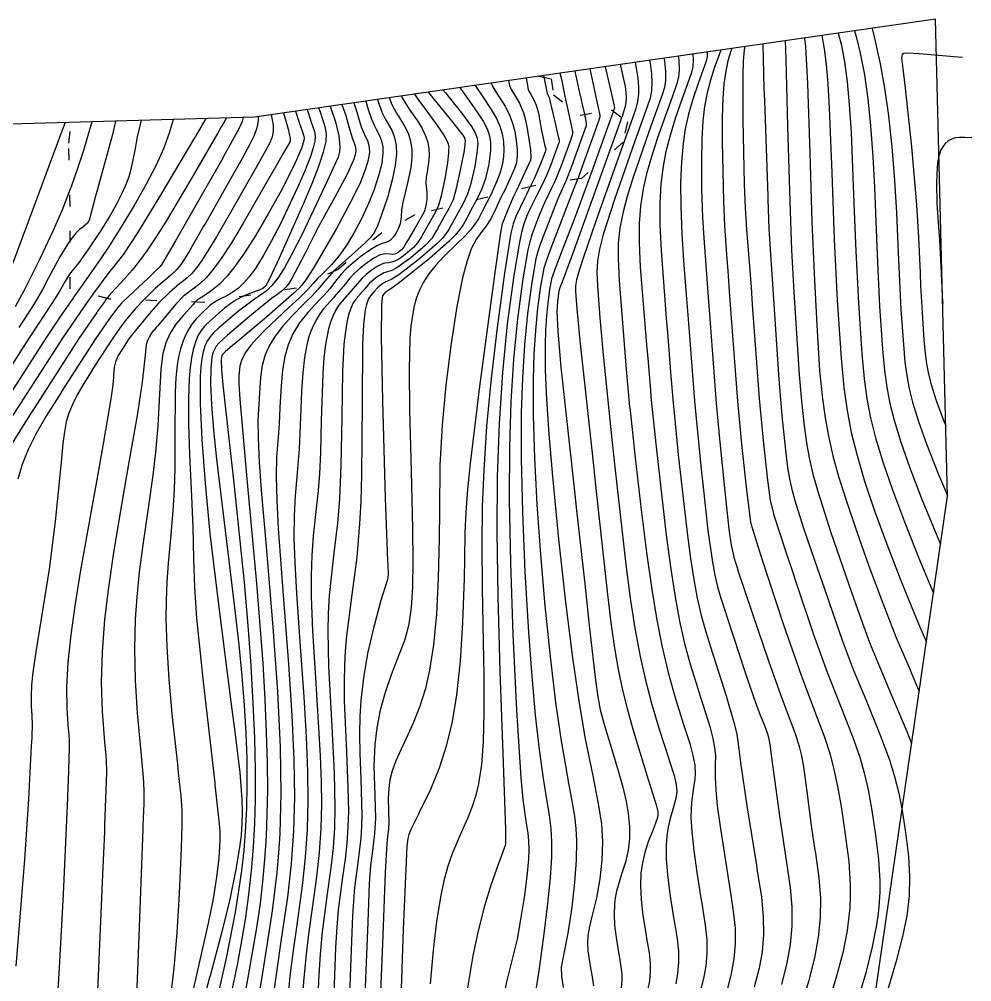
# Model space of a CAD drawing. Header units: metres. Extents: x 1233805 to 1234355, y 654698 to 655114.
# Drawn here: x 1234313.73 to 1234354.9, y 655072.75 to 655114.32 of the extents above; entities that cross this region are included whole.
import ezdxf

# ---------------------------------------------------------------- set-up
doc = ezdxf.new("R2010")
doc.units = ezdxf.units.M
doc.linetypes.add('ИИDash_05_15', pattern=[2, 0.5, -1.5])
for name, color, linetype, lineweight in [('ИИ_ГОРИЗОНТАЛИ_ОСН', 32, 'Continuous', 25), ('ИИ_ГОРИЗОНТАЛИ_УТОЛЩ', 32, 'Continuous', 30), ('ИИ_УГОДЬЯ', 7, 'Continuous', 25)]:
    doc.layers.add(name, color=color, linetype=linetype, lineweight=lineweight)
doc.layers.add('Оформление точек', color=7, linetype='Continuous')

msp = doc.modelspace()

# ---------------------------------------------------------------- linework, layer by layer
at = {"layer": 'ИИ_ГОРИЗОНТАЛИ_ОСН'}
for points, elevation in [([(1234349.126, 655113.715), (1234349.247, 655113.248), (1234349.392, 655112.477), (1234349.51, 655111.612), (1234349.604, 655110.619), (1234349.681, 655109.441), (1234349.807, 655106.366), (1234349.884, 655104.307), (1234350, 655102.054), (1234350.153, 655099.872), (1234350.253, 655098.781), (1234350.367, 655097.926), (1234350.526, 655097.097), (1234350.739, 655096.241), (1234351.053, 655095.198), (1234351.468, 655093.99), (1234351.985, 655092.61), (1234352.607, 655091.048), (1234353.241, 655089.536)], 89.5), ([(1234350.593, 655113.925), (1234350.717, 655113.369), (1234350.94, 655112.395), (1234351.133, 655111.343), (1234351.302, 655110.147), (1234351.445, 655108.814), (1234351.563, 655107.353), (1234351.645, 655105.957), (1234351.717, 655104.243), (1234351.754, 655103.308), (1234351.833, 655101.785), (1234351.94, 655100.268), (1234352.008, 655099.514), (1234352.086, 655098.929), (1234352.193, 655098.361), (1234352.338, 655097.778), (1234352.595, 655096.945), (1234352.958, 655095.943), (1234353.466, 655094.662), (1234353.847, 655093.749)], 90.5), ([(1234347.669, 655113.506), (1234347.71, 655113.138), (1234347.799, 655111.529), (1234347.897, 655108.529), (1234347.991, 655105.558), (1234348.082, 655103.337), (1234348.197, 655101.103), (1234348.317, 655099.151), (1234348.443, 655097.925), (1234348.555, 655097.101), (1234348.701, 655096.312), (1234348.897, 655095.467), (1234349.144, 655094.569), (1234349.478, 655093.502), (1234349.912, 655092.222), (1234350.441, 655090.742), (1234351.052, 655089.103), (1234351.62, 655087.648), (1234352.23, 655086.214), (1234352.233, 655086.208), (1234352.625, 655085.285)], 88.5), ([(1234348.42, 655113.614), (1234348.525, 655113.046), (1234348.612, 655112.363), (1234348.681, 655111.535), (1234348.74, 655110.485), (1234348.845, 655107.684), (1234348.95, 655104.807), (1234349.084, 655102.189), (1234349.259, 655099.674), (1234349.375, 655098.415), (1234349.508, 655097.425), (1234349.692, 655096.464), (1234349.939, 655095.472), (1234350.268, 655094.371), (1234350.698, 655093.09), (1234351.224, 655091.643), (1234351.83, 655090.075), (1234352.594, 655088.206), (1234352.934, 655087.416)], 89), ([(1234343.467, 655112.903), (1234343.466, 655112.716), (1234343.415, 655112.503), (1234343.271, 655112.101), (1234343.072, 655111.547), (1234343.072, 655111.547), (1234342.839, 655110.861), (1234342.659, 655110.222), (1234342.518, 655109.582), (1234342.418, 655108.947), (1234342.346, 655108.16), (1234342.314, 655107.255), (1234342.322, 655106.229), (1234342.369, 655105.046), (1234342.441, 655103.895), (1234342.557, 655102.411), (1234342.625, 655101.558), (1234342.737, 655100.07), (1234342.911, 655097.818), (1234343.218, 655094.729), (1234343.243, 655094.49), (1234343.255, 655094.379), (1234343.496, 655092.231), (1234343.69, 655090.864), (1234343.794, 655090.309), (1234343.913, 655089.803), (1234344.052, 655089.314), (1234344.262, 655088.666), (1234344.279, 655088.614), (1234344.613, 655087.603), (1234345.094, 655086.151), (1234345.482, 655085.006), (1234345.75, 655084.267), (1234345.905, 655083.88), (1234346.037, 655083.546), (1234346.111, 655083.307), (1234346.172, 655082.999), (1234346.247, 655082.428), (1234346.326, 655081.802), (1234346.573, 655080.009), (1234346.849, 655078.171), (1234346.878, 655077.985), (1234347.047, 655076.82), (1234347.122, 655075.962), (1234347.123, 655075.15), (1234347.049, 655074.355), (1234346.902, 655073.556), (1234346.671, 655072.633)], 85.5), ([(1234344.532, 655113.056), (1234344.489, 655112.937), (1234344.489, 655112.937), (1234344.36, 655112.528), (1234344.263, 655112.07), (1234344.189, 655111.528), (1234344.14, 655110.908), (1234344.111, 655110.079), (1234344.106, 655109.042), (1234344.165, 655106.479), (1234344.217, 655105.39), (1234344.303, 655104.156), (1234344.355, 655103.452), (1234344.433, 655102.362), (1234344.776, 655097.824), (1234344.963, 655095.818), (1234345.179, 655093.859), (1234345.339, 655092.611), (1234345.381, 655092.43), (1234345.39, 655092.401), (1234345.393, 655092.389), (1234345.797, 655091.093), (1234346.751, 655088.204), (1234347.522, 655085.99), (1234348.102, 655084.452), (1234348.517, 655083.35), (1234348.771, 655082.565), (1234348.939, 655081.916), (1234349.095, 655081.175), (1234349.247, 655080.319), (1234349.418, 655079.203), (1234349.58, 655077.944), (1234349.643, 655076.93), (1234349.643, 655076.434), (1234349.621, 655075.944), (1234349.576, 655075.455), (1234349.509, 655074.964), (1234349.318, 655073.999), (1234349.028, 655072.882), (1234348.64, 655071.608)], 86.5), ([(1234345.086, 655113.135), (1234345.064, 655112.994), (1234345.024, 655112.501), (1234345.001, 655111.888), (1234345.001, 655109.971), (1234345.064, 655107.196), (1234345.101, 655106.162), (1234345.146, 655105.52), (1234345.154, 655105.424), (1234345.357, 655102.752), (1234345.41, 655101.997), (1234345.715, 655097.932), (1234345.881, 655096.127), (1234346.066, 655094.412), (1234346.186, 655093.54), (1234346.344, 655092.893), (1234346.859, 655091.313), (1234347.157, 655090.424), (1234347.293, 655090.013), (1234348.059, 655087.744), (1234348.649, 655086.112), (1234349.238, 655084.621), (1234349.742, 655083.341), (1234350.054, 655082.448), (1234350.249, 655081.764), (1234350.418, 655081.034), (1234350.567, 655080.232), (1234350.727, 655079.197), (1234350.873, 655078.047), (1234350.926, 655077.105), (1234350.922, 655076.636), (1234350.897, 655076.166), (1234350.851, 655075.693), (1234350.783, 655075.211), (1234350.595, 655074.254), (1234350.315, 655073.137), (1234349.947, 655071.873)], 87), ([(1234345.861, 655113.247), (1234345.918, 655111.348), (1234345.938, 655110.807), (1234346.082, 655106.677), (1234346.087, 655106.534), (1234346.134, 655105.27), (1234346.207, 655103.951), (1234346.557, 655098.757), (1234346.703, 655097.046), (1234346.858, 655095.583), (1234346.939, 655094.96), (1234347.024, 655094.469), (1234347.141, 655093.956), (1234347.298, 655093.384), (1234347.643, 655092.3), (1234348.23, 655090.586), (1234348.517, 655089.754), (1234348.732, 655089.123), (1234349.299, 655087.493), (1234349.776, 655086.234), (1234350.312, 655084.933), (1234350.945, 655083.39), (1234351.337, 655082.33), (1234351.559, 655081.61), (1234351.741, 655080.888), (1234351.889, 655080.138), (1234352.037, 655079.191), (1234352.167, 655078.157), (1234352.213, 655077.308), (1234352.187, 655076.461), (1234352.084, 655075.6), (1234351.905, 655074.693), (1234351.634, 655073.629), (1234351.275, 655072.412)], 87.5), ([(1234340.347, 655112.456), (1234340.4, 655112.208), (1234340.467, 655111.768), (1234340.497, 655111.403), (1234340.492, 655111.081), (1234340.452, 655110.77), (1234340.379, 655110.465), (1234340.254, 655110.091), (1234339.95, 655109.24), (1234339.53, 655108.071), (1234339.53, 655108.07), (1234338.65, 655105.604), (1234338.113, 655104.046), (1234337.928, 655103.465), (1234337.821, 655103.069), (1234337.776, 655102.805), (1234337.775, 655102.562), (1234337.829, 655101.811), (1234337.964, 655100.442), (1234338.548, 655095.038), (1234338.626, 655094.324), (1234338.77, 655093), (1234339.158, 655089.472), (1234339.312, 655088.152), (1234339.452, 655087.156), (1234339.613, 655086.23), (1234339.802, 655085.344), (1234340.001, 655084.549), (1234340.248, 655083.658), (1234340.918, 655081.487), (1234340.976, 655081.308), (1234341.249, 655080.43), (1234341.33, 655080.087), (1234341.334, 655079.969), (1234341.313, 655079.846), (1234341.167, 655079.436), (1234341.121, 655079.325), (1234340.912, 655078.793), (1234340.765, 655078.332), (1234340.66, 655077.881), (1234340.599, 655077.441), (1234340.579, 655076.907), (1234340.608, 655076.296), (1234340.685, 655075.607), (1234340.82, 655074.761), (1234340.845, 655074.619), (1234340.948, 655073.995), (1234340.994, 655073.566), (1234341.002, 655073.172), (1234340.968, 655072.789), (1234340.903, 655072.433)], 83), ([(1234340.975, 655112.546), (1234340.996, 655112.423), (1234341.055, 655111.961), (1234341.074, 655111.568), (1234341.054, 655111.223), (1234340.996, 655110.916), (1234340.887, 655110.574), (1234340.614, 655109.812), (1234340.238, 655108.766), (1234340.238, 655108.766), (1234339.452, 655106.528), (1234338.974, 655105.026), (1234338.809, 655104.385), (1234338.72, 655103.864), (1234338.692, 655103.396), (1234338.715, 655102.801), (1234338.816, 655101.421), (1234338.961, 655099.817), (1234339.344, 655096.173), (1234339.371, 655095.925), (1234339.446, 655095.234), (1234339.755, 655092.421), (1234339.962, 655090.642), (1234340.153, 655089.211), (1234340.355, 655087.927), (1234340.568, 655086.795), (1234340.797, 655085.778), (1234341.072, 655084.727), (1234341.389, 655083.65), (1234341.788, 655082.413), (1234341.818, 655082.323), (1234342.033, 655081.65), (1234342.128, 655081.264), (1234342.154, 655080.959), (1234342.114, 655080.657), (1234341.998, 655080.246), (1234341.867, 655079.795), (1234341.78, 655079.419), (1234341.721, 655079.043), (1234341.69, 655078.666), (1234341.692, 655078.074), (1234341.745, 655077.367), (1234341.848, 655076.543), (1234342.012, 655075.516), (1234342.037, 655075.37), (1234342.162, 655074.594), (1234342.218, 655074.063), (1234342.226, 655073.576), (1234342.184, 655073.103), (1234342.103, 655072.659)], 83.5), ([(1234342.215, 655112.724), (1234342.238, 655112.542), (1234342.257, 655112.128), (1234342.23, 655111.819), (1234342.151, 655111.539), (1234341.943, 655110.956), (1234341.655, 655110.156), (1234341.655, 655110.156), (1234341.318, 655109.194), (1234341.055, 655108.375), (1234340.847, 655107.636), (1234340.696, 655106.987), (1234340.577, 655106.246), (1234340.519, 655105.494), (1234340.518, 655104.675), (1234340.573, 655103.613), (1234340.844, 655100.26), (1234340.895, 655099.665), (1234341.007, 655098.296), (1234341.03, 655097.99), (1234341.253, 655095.851), (1234341.691, 655092.028), (1234341.887, 655090.568), (1234342.072, 655089.373), (1234342.269, 655088.319), (1234342.489, 655087.353), (1234342.733, 655086.457), (1234343.061, 655085.416), (1234343.094, 655085.318), (1234343.572, 655083.775), (1234343.706, 655083.252), (1234343.785, 655082.844), (1234343.815, 655082.511), (1234343.811, 655082.106), (1234343.803, 655081.57), (1234343.83, 655081.035), (1234343.9, 655080.351), (1234344.017, 655079.455), (1234344.396, 655077.026), (1234344.421, 655076.874), (1234344.59, 655075.795), (1234344.666, 655075.058), (1234344.675, 655074.384), (1234344.617, 655073.729), (1234344.503, 655073.108), (1234344.323, 655072.392)], 84.5), ([(1234342.839, 655112.813), (1234342.859, 655112.58), (1234342.847, 655112.27), (1234342.783, 655112.021), (1234342.607, 655111.528), (1234342.364, 655110.852), (1234342.364, 655110.852), (1234342.079, 655110.027), (1234341.857, 655109.299), (1234341.682, 655108.609), (1234341.557, 655107.967), (1234341.462, 655107.203), (1234341.417, 655106.372), (1234341.42, 655105.45), (1234341.471, 655104.329), (1234341.693, 655101.414), (1234341.76, 655100.612), (1234341.879, 655099.082), (1234341.971, 655097.904), (1234342.228, 655095.358), (1234342.248, 655095.17), (1234342.252, 655095.133), (1234342.593, 655092.138), (1234342.741, 655091.025), (1234342.881, 655090.118), (1234343.033, 655089.308), (1234343.205, 655088.565), (1234343.402, 655087.855), (1234343.689, 655086.944), (1234343.731, 655086.815), (1234344.279, 655085.089), (1234344.621, 655083.937), (1234344.739, 655083.44), (1234344.814, 655082.9), (1234344.9, 655082.22), (1234345.179, 655080.341), (1234345.588, 655077.781), (1234345.613, 655077.627), (1234345.805, 655076.396), (1234345.889, 655075.556), (1234345.9, 655074.789), (1234345.833, 655074.042), (1234345.703, 655073.332), (1234345.497, 655072.513)], 85), ([(1234354.498, 655112.663), (1234354.142, 655112.694), (1234352.621, 655112.823), (1234352.088, 655112.851), (1234351.965, 655112.833), (1234351.895, 655112.792), (1234351.871, 655112.739), (1234351.866, 655112.651), (1234351.918, 655112.192), (1234352.024, 655111.34), (1234352.287, 655108.811), (1234352.504, 655106.309), (1234352.597, 655104.894), (1234352.666, 655103.372), (1234352.689, 655102.808), (1234352.749, 655101.651), (1234352.833, 655100.466), (1234352.885, 655099.88), (1234352.945, 655099.43), (1234353.027, 655098.994), (1234353.138, 655098.546), (1234353.355, 655097.854), (1234353.687, 655096.966), (1234353.772, 655096.759)], 91), ([(1234337.748, 655112.083), (1234337.962, 655111.073), (1234337.969, 655111.038), (1234338.058, 655110.639), (1234338.059, 655110.634), (1234338.161, 655110.22), (1234338.233, 655109.837), (1234338.234, 655109.83), (1234338.234, 655109.83), (1234338.23, 655109.712), (1234338.124, 655109.398), (1234337.604, 655107.956), (1234337.35, 655107.323), (1234337.324, 655107.272), (1234337.004, 655106.555), (1234336.28, 655104.681), (1234336.145, 655104.293), (1234336.058, 655103.97), (1234335.877, 655102.946), (1234335.696, 655101.611), (1234335.564, 655100.259), (1234335.474, 655098.827), (1234335.428, 655097.325), (1234335.428, 655095.344), (1234335.481, 655093.028), (1234335.588, 655090.456), (1234335.74, 655087.837), (1234335.878, 655085.951), (1234336.031, 655084.258), (1234336.195, 655082.775), (1234336.37, 655081.528), (1234336.51, 655080.711), (1234336.64, 655079.937), (1234336.708, 655079.36), (1234336.738, 655078.769), (1234336.732, 655078.127), (1234336.676, 655077.236), (1234336.568, 655076.126), (1234336.409, 655074.809), (1234336.201, 655073.313), (1234336.031, 655072.203)], 81), ([(1234338.392, 655112.175), (1234338.61, 655111.163), (1234338.639, 655111.028), (1234338.755, 655110.498), (1234338.756, 655110.493), (1234338.8, 655110.317), (1234338.827, 655110.155), (1234338.828, 655110.146), (1234338.828, 655110.146), (1234338.811, 655110.048), (1234338.679, 655109.667), (1234338.052, 655107.919), (1234337.866, 655107.416), (1234337.864, 655107.412), (1234337.596, 655106.747), (1234336.659, 655104.312), (1234336.499, 655103.87), (1234336.407, 655103.568), (1234336.338, 655103.255), (1234336.262, 655102.792), (1234336.133, 655101.84), (1234336.039, 655100.876), (1234335.975, 655099.856), (1234335.942, 655098.785), (1234335.945, 655097.204), (1234336, 655095.381), (1234336.104, 655093.361), (1234336.256, 655091.202), (1234336.448, 655088.986), (1234336.671, 655086.801), (1234336.909, 655084.812), (1234337.146, 655083.154), (1234337.474, 655081.32), (1234337.631, 655080.48), (1234337.722, 655079.895), (1234337.781, 655079.358), (1234337.81, 655078.837), (1234337.801, 655078.003), (1234337.735, 655077.036), (1234337.612, 655075.952), (1234337.443, 655074.844), (1234337.236, 655073.819), (1234337.153, 655073.37), (1234337.163, 655072.985), (1234337.244, 655072.496)], 81.5), ([(1234339.709, 655112.364), (1234339.721, 655112.311), (1234339.913, 655111.42), (1234339.952, 655111.151), (1234339.964, 655110.929), (1234339.953, 655110.737), (1234339.919, 655110.544), (1234339.768, 655110.078), (1234339.76, 655110.054), (1234339.452, 655109.21), (1234339.223, 655108.574), (1234339.223, 655108.573), (1234338.878, 655107.614), (1234337.636, 655104.171), (1234337.131, 655102.825), (1234337.12, 655102.798), (1234337.062, 655102.637), (1234337.032, 655102.484), (1234336.988, 655102.111), (1234336.97, 655101.705), (1234337.002, 655100.833), (1234337.142, 655099.288), (1234337.725, 655093.942), (1234337.818, 655093.099), (1234338.169, 655089.934), (1234338.383, 655088.005), (1234338.639, 655085.775), (1234338.737, 655085.045), (1234338.844, 655084.494), (1234339.01, 655083.862), (1234339.337, 655082.781), (1234339.34, 655082.771), (1234339.617, 655081.854), (1234339.811, 655081.149), (1234339.956, 655080.532), (1234340.052, 655080.007), (1234340.107, 655079.453), (1234340.105, 655078.931), (1234340.046, 655078.426), (1234339.926, 655077.905), (1234339.765, 655077.39), (1234339.547, 655076.661), (1234339.487, 655076.366), (1234339.45, 655076.084), (1234339.436, 655075.668), (1234339.46, 655075.192), (1234339.522, 655074.656), (1234339.628, 655074.006), (1234339.653, 655073.871), (1234339.734, 655073.396), (1234339.771, 655073.069), (1234339.777, 655072.769), (1234339.752, 655072.476)], 82.5), ([(1234334.879, 655111.671), (1234334.92, 655111.45), (1234334.986, 655111.291), (1234335.087, 655111.129), (1234335.344, 655110.692), (1234335.52, 655110.27), (1234335.608, 655109.965), (1234335.688, 655109.598), (1234335.824, 655108.681), (1234335.846, 655108.332), (1234335.822, 655108.231), (1234335.757, 655108.078), (1234335.318, 655107.137), (1234335.216, 655106.927), (1234335.065, 655106.6), (1234334.896, 655106.189), (1234334.753, 655105.839), (1234334.641, 655105.584), (1234334.595, 655105.479), (1234334.527, 655105.112), (1234334.282, 655103.374), (1234333.617, 655098.455), (1234333.215, 655095.126), (1234333.106, 655094.004), (1234333.034, 655093.028), (1234332.994, 655092.13), (1234332.97, 655090.982), (1234332.956, 655090.184), (1234332.893, 655088.266), (1234332.784, 655086.593), (1234332.628, 655085.141), (1234332.533, 655084.5), (1234332.426, 655083.917), (1234332.187, 655082.926), (1234331.877, 655081.966), (1234331.501, 655081.045), (1234331.018, 655080.062), (1234330.979, 655079.986), (1234330.641, 655079.297), (1234330.571, 655079.11), (1234330.528, 655078.929), (1234330.487, 655078.597), (1234330.446, 655077.937), (1234330.328, 655075.006), (1234330.224, 655072.021)], 79), ([(1234335.634, 655111.779), (1234335.683, 655111.53), (1234335.731, 655111.29), (1234335.771, 655111.187), (1234335.829, 655111.094), (1234335.976, 655110.844), (1234336.078, 655110.603), (1234336.168, 655110.268), (1234336.262, 655109.759), (1234336.292, 655109.582), (1234336.434, 655108.905), (1234336.483, 655108.701), (1234336.484, 655108.701), (1234336.458, 655108.59), (1234336.27, 655108.098), (1234335.964, 655107.396), (1234335.824, 655107.114), (1234335.821, 655107.11), (1234335.786, 655107.037), (1234335.784, 655107.032), (1234335.654, 655106.745), (1234335.578, 655106.598), (1234335.186, 655105.793), (1234335.077, 655105.486), (1234334.983, 655105.083), (1234334.705, 655103.357), (1234334.379, 655101.001), (1234334.121, 655098.802), (1234333.928, 655096.743), (1234333.803, 655094.842), (1234333.744, 655093.278), (1234333.721, 655091.586), (1234333.731, 655089.757), (1234333.776, 655087.417), (1234333.806, 655085.98), (1234333.816, 655084.37), (1234333.785, 655083.122), (1234333.709, 655082.123), (1234333.583, 655081.298), (1234333.464, 655080.803), (1234333.311, 655080.318), (1234333.122, 655079.831), (1234332.849, 655079.221), (1234332.712, 655078.922), (1234332.456, 655078.313), (1234332.256, 655077.732), (1234332.084, 655077.103), (1234331.934, 655076.394), (1234331.765, 655075.347), (1234331.619, 655074.109), (1234331.49, 655072.65)], 79.5), ([(1234337.101, 655111.99), (1234337.176, 655111.667), (1234337.3, 655111.048), (1234337.3, 655111.048), (1234337.337, 655110.864), (1234337.339, 655110.856), (1234337.413, 655110.531), (1234337.558, 655109.88), (1234337.645, 655109.47), (1234337.646, 655109.466), (1234337.646, 655109.466), (1234337.648, 655109.367), (1234337.569, 655109.128), (1234337.156, 655107.993), (1234336.986, 655107.562), (1234336.833, 655107.23), (1234336.743, 655107.052), (1234336.413, 655106.364), (1234336.155, 655105.737), (1234335.9, 655105.05), (1234335.791, 655104.71), (1234335.705, 655104.354), (1234335.492, 655103.1), (1234335.259, 655101.381), (1234335.089, 655099.641), (1234334.974, 655097.799), (1234334.915, 655095.865), (1234334.91, 655093.568), (1234334.961, 655090.85), (1234335.069, 655087.75), (1234335.225, 655084.472), (1234335.411, 655081.554), (1234335.499, 655080.617), (1234335.593, 655079.902), (1234335.646, 655079.591), (1234335.714, 655079.167), (1234335.746, 655078.832), (1234335.753, 655078.464), (1234335.735, 655078.037), (1234335.665, 655077.29), (1234335.549, 655076.38), (1234335.401, 655075.431), (1234335.245, 655074.592), (1234334.968, 655073.436), (1234334.796, 655072.747), (1234334.676, 655072.162)], 80.5), ([(1234332.044, 655111.264), (1234332.151, 655111.137), (1234332.846, 655110.283), (1234333.277, 655109.692), (1234333.435, 655109.418), (1234333.52, 655109.186), (1234333.548, 655108.953), (1234333.528, 655108.652), (1234333.414, 655107.954), (1234333.248, 655107.224), (1234333.098, 655106.757), (1234332.9, 655106.338), (1234332.7, 655105.975), (1234332.45, 655105.519), (1234332.418, 655105.458), (1234332.294, 655105.231), (1234332.169, 655105.047), (1234332.003, 655104.85), (1234331.789, 655104.634), (1234331.031, 655103.975), (1234330.14, 655103.285), (1234329.837, 655103.086), (1234329.639, 655102.999), (1234329.578, 655102.978), (1234329.4, 655102.872), (1234329.211, 655102.716), (1234329.085, 655102.57), (1234328.95, 655102.41), (1234328.942, 655102.402), (1234328.858, 655102.299), (1234328.793, 655102.169), (1234328.737, 655101.993), (1234328.688, 655101.766), (1234328.612, 655101.139), (1234328.567, 655100.287), (1234328.546, 655097.739), (1234328.524, 655094.639), (1234328.491, 655093.496), (1234328.442, 655092.518), (1234328.315, 655091.08), (1234328.09, 655089.35), (1234327.876, 655087.69), (1234327.818, 655087.038), (1234327.783, 655086.418), (1234327.768, 655085.695), (1234327.776, 655084.873), (1234327.867, 655082.659), (1234327.937, 655081.127), (1234327.955, 655080.107), (1234327.937, 655079.417), (1234327.891, 655078.736), (1234327.816, 655078.047), (1234327.692, 655077.161), (1234327.519, 655075.855), (1234327.452, 655075.103), (1234327.397, 655074.209), (1234327.295, 655071.443)], 77), ([(1234332.778, 655111.37), (1234332.831, 655111.285), (1234333.186, 655110.783), (1234333.55, 655110.268), (1234333.775, 655109.918), (1234333.947, 655109.587), (1234334.054, 655109.285), (1234334.103, 655108.992), (1234334.102, 655108.659), (1234334.025, 655108.062), (1234333.875, 655107.438), (1234333.717, 655106.989), (1234333.505, 655106.538), (1234333.326, 655106.206), (1234333.098, 655105.778), (1234333.073, 655105.728), (1234332.934, 655105.468), (1234332.779, 655105.243), (1234332.57, 655104.996), (1234332.301, 655104.724), (1234331.446, 655103.973), (1234330.226, 655102.994), (1234329.836, 655102.699), (1234329.676, 655102.599), (1234329.669, 655102.596), (1234329.548, 655102.511), (1234329.505, 655102.462), (1234329.459, 655102.41), (1234329.459, 655102.41), (1234329.431, 655102.366), (1234329.41, 655102.284), (1234329.381, 655101.964), (1234329.368, 655100.617), (1234329.425, 655097.836), (1234329.552, 655093.643), (1234329.652, 655090.926), (1234329.66, 655090.74), (1234329.671, 655090.363), (1234329.66, 655090.196), (1234329.627, 655090.082), (1234329.364, 655089.216), (1234329.037, 655088.022), (1234328.788, 655086.921), (1234328.607, 655085.873), (1234328.495, 655084.888), (1234328.456, 655084.196), (1234328.443, 655083.436), (1234328.455, 655082.598), (1234328.495, 655081.489), (1234328.538, 655079.954), (1234328.525, 655079.445), (1234328.491, 655078.942), (1234328.345, 655077.78), (1234328.216, 655076.812), (1234328.128, 655075.604), (1234328.043, 655073.364), (1234327.972, 655071.339)], 77.5), ([(1234334.13, 655111.564), (1234334.201, 655111.394), (1234334.407, 655111.074), (1234334.73, 655110.567), (1234334.938, 655110.153), (1234335.055, 655109.83), (1234335.147, 655109.47), (1234335.213, 655109.078), (1234335.25, 655108.674), (1234335.255, 655108.434), (1234335.239, 655108.245), (1234335.201, 655108.071), (1234335.13, 655107.865), (1234334.714, 655106.937), (1234334.58, 655106.674), (1234334.394, 655106.296), (1234334.352, 655106.204), (1234334.106, 655105.703), (1234333.861, 655105.33), (1234333.766, 655105.212), (1234333.488, 655104.834), (1234333.269, 655104.407), (1234333.068, 655103.848), (1234332.882, 655103.15), (1234332.639, 655101.913), (1234332.395, 655100.319), (1234332.173, 655098.515), (1234332.009, 655096.79), (1234331.912, 655095.059), (1234331.888, 655093.068), (1234331.883, 655091.91), (1234331.843, 655090.159), (1234331.76, 655088.623), (1234331.634, 655087.304), (1234331.465, 655086.206), (1234331.282, 655085.409), (1234331.046, 655084.645), (1234330.758, 655083.91), (1234330.367, 655083.071), (1234330.233, 655082.793), (1234330.008, 655082.287), (1234329.852, 655081.859), (1234329.752, 655081.471), (1234329.697, 655081.086), (1234329.68, 655080.668), (1234329.694, 655080.1), (1234329.705, 655079.649), (1234329.691, 655079.354), (1234329.649, 655079.016), (1234329.611, 655078.724), (1234329.552, 655077.46), (1234329.431, 655074.383), (1234328.835, 655060.255)], 78.5), ([(1234329.207, 655110.857), (1234329.237, 655110.765), (1234329.396, 655110.312), (1234329.556, 655109.991), (1234329.63, 655109.869), (1234329.829, 655109.521), (1234329.95, 655109.207), (1234330.019, 655108.868), (1234330.033, 655108.5), (1234329.981, 655108), (1234329.855, 655107.386), (1234329.656, 655106.665), (1234329.394, 655105.869), (1234329.223, 655105.418), (1234329.078, 655105.124), (1234328.912, 655104.888), (1234328.673, 655104.64), (1234328.089, 655104.126), (1234327.332, 655103.449), (1234326.927, 655102.986), (1234326.652, 655102.654), (1234326.371, 655102.353), (1234326.064, 655102.049), (1234325.508, 655101.493), (1234325.107, 655101.048), (1234324.787, 655100.632), (1234324.549, 655100.243), (1234324.365, 655099.824), (1234324.235, 655099.36), (1234324.156, 655098.852), (1234324.112, 655098.196), (1234324.097, 655097.921), (1234324.08, 655097.688), (1234324.045, 655097.022), (1234324.052, 655096.242), (1234324.105, 655095.178), (1234324.205, 655093.807), (1234324.385, 655091.712), (1234324.694, 655088.065), (1234324.889, 655085.286), (1234325.004, 655082.885), (1234325.037, 655080.872), (1234324.992, 655079.148), (1234324.94, 655078.306), (1234324.868, 655077.469), (1234324.667, 655075.809), (1234324.34, 655073.768), (1234324.04, 655071.879)], 74.5), ([(1234329.725, 655110.932), (1234329.833, 655110.63), (1234330.03, 655110.268), (1234330.123, 655110.13), (1234330.372, 655109.735), (1234330.536, 655109.394), (1234330.645, 655109.047), (1234330.696, 655108.692), (1234330.694, 655108.338), (1234330.648, 655107.922), (1234330.56, 655107.445), (1234330.413, 655106.818), (1234330.315, 655106.408), (1234330.257, 655106.082), (1234330.23, 655105.775), (1234330.191, 655105.483), (1234330.121, 655105.296), (1234330.015, 655105.09), (1234329.894, 655104.904), (1234329.78, 655104.775), (1234329.688, 655104.712), (1234329.56, 655104.672), (1234329.373, 655104.616), (1234329.185, 655104.53), (1234328.876, 655104.344), (1234328.51, 655104.085), (1234328.156, 655103.803), (1234327.862, 655103.535), (1234327.648, 655103.304), (1234327.405, 655103), (1234327.15, 655102.678), (1234326.91, 655102.408), (1234326.7, 655102.191), (1234326.203, 655101.659), (1234325.845, 655101.201), (1234325.561, 655100.732), (1234325.352, 655100.252), (1234325.213, 655099.755), (1234325.111, 655099.168), (1234325.045, 655098.485), (1234324.999, 655097.553), (1234324.966, 655096.841), (1234324.92, 655096.27), (1234324.856, 655095.404), (1234324.836, 655094.562), (1234324.857, 655093.545), (1234324.92, 655092.329), (1234325.139, 655089.441), (1234325.37, 655086.457), (1234325.513, 655084.242), (1234325.597, 655082.331), (1234325.621, 655080.719), (1234325.584, 655079.266), (1234325.484, 655077.84), (1234325.323, 655076.406), (1234325.055, 655074.584), (1234324.857, 655073.258), (1234324.726, 655072.256)], 75), ([(1234330.247, 655111.006), (1234330.277, 655110.925), (1234330.505, 655110.546), (1234330.645, 655110.349), (1234330.939, 655109.929), (1234331.142, 655109.594), (1234331.294, 655109.285), (1234331.391, 655109.001), (1234331.439, 655108.731), (1234331.45, 655108.439), (1234331.424, 655108.125), (1234331.357, 655107.73), (1234331.315, 655107.493), (1234331.297, 655107.233), (1234331.327, 655106.979), (1234331.351, 655106.807), (1234331.342, 655106.537), (1234331.285, 655106.189), (1234331.23, 655106.004), (1234331.087, 655105.739), (1234330.795, 655105.239), (1234330.506, 655104.743), (1234330.457, 655104.658), (1234330.34, 655104.462), (1234330.255, 655104.365), (1234330.057, 655104.217), (1234329.966, 655104.176), (1234329.883, 655104.159), (1234329.757, 655104.172), (1234329.535, 655104.186), (1234329.306, 655104.123), (1234329.06, 655103.996), (1234328.766, 655103.802), (1234328.462, 655103.567), (1234328.199, 655103.33), (1234328.024, 655103.142), (1234327.825, 655102.893), (1234327.42, 655102.409), (1234327.309, 655102.293), (1234326.883, 655101.817), (1234326.719, 655101.591), (1234326.574, 655101.357), (1234326.444, 655101.105), (1234326.331, 655100.839), (1234326.235, 655100.558), (1234326.156, 655100.261), (1234326.056, 655099.715), (1234325.982, 655099.049), (1234325.931, 655098.255), (1234325.891, 655097.133), (1234325.835, 655095.76), (1234325.744, 655094.721), (1234325.654, 655093.73), (1234325.611, 655092.868), (1234325.605, 655091.916), (1234325.636, 655090.851), (1234325.711, 655089.513), (1234325.859, 655087.427), (1234326.027, 655085.052), (1234326.128, 655083.322), (1234326.188, 655081.831), (1234326.204, 655080.566), (1234326.174, 655079.333), (1234326.091, 655078.118), (1234325.958, 655076.889), (1234325.736, 655075.307), (1234325.549, 655073.995), (1234325.426, 655072.986), (1234325.299, 655071.552)], 75.5), ([(1234331.403, 655111.172), (1234332.283, 655110.094), (1234332.359, 655110.003), (1234332.909, 655109.313), (1234332.974, 655109.191), (1234332.999, 655109.073), (1234332.993, 655108.911), (1234332.955, 655108.645), (1234332.793, 655107.794), (1234332.621, 655107.011), (1234332.479, 655106.525), (1234332.296, 655106.138), (1234332.073, 655105.743), (1234331.802, 655105.261), (1234331.763, 655105.188), (1234331.559, 655104.852), (1234331.278, 655104.544), (1234330.659, 655104.014), (1234330.054, 655103.577), (1234329.837, 655103.461), (1234329.643, 655103.404), (1234329.487, 655103.36), (1234329.189, 655103.182), (1234328.874, 655102.921), (1234328.665, 655102.678), (1234328.44, 655102.41), (1234328.416, 655102.384), (1234328.277, 655102.226), (1234328.169, 655102.063), (1234328.074, 655101.867), (1234327.99, 655101.635), (1234327.917, 655101.358), (1234327.854, 655101.041), (1234327.763, 655100.278), (1234327.704, 655099.09), (1234327.67, 655097.134), (1234327.635, 655095.03), (1234327.573, 655093.599), (1234327.485, 655092.555), (1234327.332, 655091.26), (1234327.208, 655090.224), (1234327.132, 655089.433), (1234327.086, 655088.664), (1234327.067, 655087.895), (1234327.098, 655086.358), (1234327.219, 655084.048), (1234327.339, 655081.774), (1234327.371, 655080.26), (1234327.349, 655079.389), (1234327.291, 655078.53), (1234327.197, 655077.661), (1234327.04, 655076.543), (1234326.821, 655074.899), (1234326.735, 655073.933), (1234326.666, 655072.797), (1234326.549, 655069.519)], 76.5), ([(1234326.169, 655110.422), (1234326.228, 655110.242), (1234326.352, 655109.879), (1234326.485, 655109.472), (1234326.519, 655109.275), (1234326.504, 655109.055), (1234326.437, 655108.762), (1234326.314, 655108.385), (1234326.086, 655107.805), (1234325.771, 655107.074), (1234325.008, 655105.457), (1234324.625, 655104.714), (1234324.277, 655104.093), (1234323.959, 655103.586), (1234323.668, 655103.186), (1234323.44, 655102.927), (1234323.206, 655102.707), (1234322.964, 655102.526), (1234322.699, 655102.371), (1234322.427, 655102.24), (1234322.209, 655102.131), (1234321.973, 655101.956), (1234321.601, 655101.607), (1234321.38, 655101.377), (1234321.204, 655101.16), (1234321.049, 655100.925), (1234320.914, 655100.669), (1234320.795, 655100.385), (1234320.696, 655100.077), (1234320.616, 655099.743), (1234320.554, 655099.383), (1234320.498, 655098.852), (1234320.464, 655098.203), (1234320.451, 655096.297), (1234320.45, 655094.949), (1234320.427, 655093.991), (1234320.371, 655093.088), (1234320.263, 655091.897), (1234320.164, 655090.824), (1234320.106, 655090), (1234320.074, 655089.209), (1234320.069, 655088.433), (1234320.107, 655087.221), (1234320.2, 655085.795), (1234320.346, 655084.171), (1234320.565, 655082.139), (1234320.606, 655081.768), (1234320.709, 655080.771), (1234320.752, 655080.123), (1234320.758, 655079.493), (1234320.728, 655078.512), (1234320.643, 655076.563), (1234320.537, 655074.86), (1234320.406, 655073.327), (1234320.251, 655071.98)], 71.5), ([(1234327.172, 655110.565), (1234327.395, 655109.887), (1234327.537, 655109.283), (1234327.591, 655108.807), (1234327.575, 655108.594), (1234327.507, 655108.359), (1234327.06, 655107.348), (1234325.956, 655105.029), (1234325.532, 655104.198), (1234325.189, 655103.578), (1234324.909, 655103.137), (1234324.653, 655102.812), (1234324.406, 655102.577), (1234324.077, 655102.348), (1234323.904, 655102.235), (1234323.206, 655101.71), (1234322.353, 655100.987), (1234322.129, 655100.777), (1234321.976, 655100.603), (1234321.854, 655100.417), (1234321.758, 655100.209), (1234321.678, 655099.957), (1234321.618, 655099.661), (1234321.575, 655099.312), (1234321.548, 655098.902), (1234321.543, 655097.72), (1234321.615, 655096.165), (1234321.76, 655094.276), (1234321.974, 655092.111), (1234322.335, 655089.036), (1234322.881, 655084.838), (1234323.053, 655083.535), (1234323.268, 655081.778), (1234323.356, 655080.617), (1234323.366, 655080.093), (1234323.352, 655079.586), (1234323.315, 655079.074), (1234323.252, 655078.538), (1234323.082, 655077.522), (1234322.825, 655076.311), (1234322.48, 655074.9), (1234321.977, 655072.997), (1234321.958, 655072.927), (1234321.267, 655070.29)], 72.5), ([(1234327.679, 655110.638), (1234327.84, 655110.166), (1234327.992, 655109.633), (1234328.132, 655109.157), (1234328.201, 655108.978), (1234328.268, 655108.791), (1234328.282, 655108.636), (1234328.254, 655108.456), (1234328.182, 655108.233), (1234327.886, 655107.597), (1234327.363, 655106.64), (1234326.634, 655105.307), (1234326.068, 655104.193), (1234325.513, 655103.124), (1234325.375, 655102.904), (1234325.247, 655102.744), (1234325.101, 655102.607), (1234324.858, 655102.419), (1234324.637, 655102.251), (1234323.773, 655101.556), (1234322.729, 655100.677), (1234322.356, 655100.331), (1234322.246, 655100.196), (1234322.163, 655100.061), (1234322.099, 655099.907), (1234322.053, 655099.729), (1234322.004, 655099.254), (1234322.001, 655098.571), (1234322.043, 655097.672), (1234322.128, 655096.577), (1234322.253, 655095.319), (1234322.624, 655092.236), (1234323.032, 655088.908), (1234323.214, 655087.298), (1234323.349, 655085.945), (1234323.451, 655084.685), (1234323.522, 655083.502), (1234323.563, 655082.359), (1234323.573, 655081.27), (1234323.552, 655080.23), (1234323.5, 655079.238), (1234323.431, 655078.411), (1234323.335, 655077.556), (1234323.213, 655076.672), (1234323.065, 655075.755), (1234322.693, 655073.842), (1234322.163, 655071.521)], 73), ([(1234328.188, 655110.711), (1234328.279, 655110.449), (1234328.397, 655110.059), (1234328.513, 655109.678), (1234328.607, 655109.435), (1234328.686, 655109.271), (1234328.778, 655109.077), (1234328.831, 655108.922), (1234328.86, 655108.761), (1234328.866, 655108.591), (1234328.816, 655108.239), (1234328.688, 655107.809), (1234328.478, 655107.286), (1234328.182, 655106.661), (1234327.426, 655105.251), (1234326.479, 655103.623), (1234326.129, 655103.071), (1234325.931, 655102.812), (1234325.922, 655102.803), (1234325.895, 655102.772), (1234325.614, 655102.495), (1234324.31, 655101.37), (1234323.258, 655100.491), (1234322.84, 655100.144), (1234322.628, 655099.96), (1234322.528, 655099.85), (1234322.478, 655099.747), (1234322.459, 655099.606), (1234322.471, 655099.178), (1234322.532, 655098.527), (1234322.577, 655098.138), (1234323.011, 655094.281), (1234323.448, 655089.99), (1234323.609, 655088.131), (1234323.736, 655086.4), (1234323.833, 655084.771), (1234323.896, 655083.264), (1234323.926, 655081.881), (1234323.923, 655080.621), (1234323.893, 655079.581), (1234323.835, 655078.552), (1234323.751, 655077.534), (1234323.64, 655076.519), (1234323.505, 655075.528), (1234323.34, 655074.515), (1234323.147, 655073.472), (1234322.882, 655072.177)], 73.5), ([(1234319.004, 655109.955), (1234318.834, 655109.238), (1234318.723, 655108.661), (1234318.552, 655107.832), (1234318.462, 655107.513), (1234318.356, 655107.213), (1234318.17, 655106.788), (1234317.924, 655106.31), (1234317.615, 655105.777), (1234317.224, 655105.15), (1234316.697, 655104.354), (1234316.289, 655103.784), (1234316.069, 655103.52), (1234315.899, 655103.304), (1234315.706, 655102.976), (1234315.438, 655102.517), (1234315.018, 655101.87), (1234314.13, 655100.513), (1234310.58, 655094.987)], 67), ([(1234320.384, 655109.995), (1234320.217, 655109.405), (1234319.965, 655108.723), (1234319.642, 655108.011), (1234319.218, 655107.193), (1234318.699, 655106.279), (1234318.049, 655105.203), (1234317.565, 655104.427), (1234317.261, 655103.979), (1234316.822, 655103.359), (1234316.451, 655102.835), (1234316.266, 655102.572), (1234316.068, 655102.292), (1234316.045, 655102.259), (1234315.546, 655101.544), (1234314.883, 655100.548), (1234311.754, 655095.688)], 67.5), ([(1234322.681, 655110.061), (1234322.499, 655109.733), (1234322.463, 655109.67), (1234322.302, 655109.389), (1234321.151, 655107.391), (1234320.058, 655105.561), (1234319.621, 655104.875), (1234319.239, 655104.312), (1234318.926, 655103.885), (1234318.605, 655103.483), (1234318.28, 655103.107), (1234317.913, 655102.714), (1234317.868, 655102.667), (1234317.615, 655102.393), (1234317.473, 655102.208), (1234317.409, 655102.118), (1234317.117, 655101.704), (1234317.081, 655101.655), (1234316.312, 655100.527), (1234314.383, 655097.531), (1234314.22, 655097.276), (1234314.215, 655097.269), (1234313.323, 655095.848)], 68.5), ([(1234324.052, 655110.118), (1234324.051, 655109.92), (1234324.001, 655109.623), (1234323.888, 655109.303), (1234323.703, 655108.922), (1234323.363, 655108.31), (1234322.701, 655107.142), (1234321.802, 655105.558), (1234321.7, 655105.376), (1234321.091, 655104.312), (1234320.764, 655103.783), (1234320.545, 655103.503), (1234320.275, 655103.264), (1234320.161, 655103.17), (1234319.624, 655102.7), (1234319.123, 655102.219), (1234318.75, 655101.818), (1234318.373, 655101.367), (1234318.086, 655101.001), (1234317.741, 655100.506), (1234316.986, 655099.332), (1234316.866, 655099.146), (1234316.862, 655099.138), (1234316.49, 655098.546), (1234316.232, 655098.096), (1234316.028, 655097.684), (1234315.876, 655097.304), (1234315.764, 655096.924), (1234315.68, 655096.497), (1234315.615, 655095.991), (1234315.542, 655095.195), (1234315.516, 655094.902), (1234315.287, 655092.627), (1234315.02, 655090.568), (1234314.675, 655088.418), (1234314.443, 655086.995), (1234314.319, 655086.105), (1234314.265, 655085.564), (1234314.239, 655085.078), (1234314.241, 655084.65), (1234314.271, 655084.234), (1234314.275, 655084.194), (1234314.291, 655083.882), (1234314.27, 655083.324), (1234314.258, 655083.079), (1234314.252, 655082.937), (1234314.131, 655080.626), (1234313.957, 655078.033), (1234313.588, 655073.422)], 69.5), ([(1234323.413, 655110.082), (1234323.362, 655109.903), (1234323.22, 655109.58), (1234322.562, 655108.388), (1234322.526, 655108.324), (1234321.467, 655106.466), (1234320.49, 655104.75), (1234319.885, 655103.713), (1234319.779, 655103.589), (1234319.524, 655103.347), (1234319.285, 655103.128), (1234318.462, 655102.363), (1234318.157, 655102.054), (1234317.934, 655101.791), (1234317.607, 655101.357), (1234317.026, 655100.517), (1234315.69, 655098.441), (1234315.543, 655098.211), (1234315.538, 655098.204), (1234314.907, 655097.197), (1234314.468, 655096.433), (1234314.119, 655095.731), (1234313.859, 655095.084), (1234313.67, 655094.447)], 69), ([(1234325.153, 655110.276), (1234325.18, 655110.181), (1234325.356, 655109.572), (1234325.446, 655109.175), (1234325.446, 655109.084), (1234325.418, 655109.012), (1234325.171, 655108.573), (1234324.763, 655107.854), (1234324.754, 655107.838), (1234323.408, 655105.505), (1234322.897, 655104.666), (1234322.482, 655104.028), (1234322.136, 655103.547), (1234321.822, 655103.171), (1234321.538, 655102.893), (1234321.232, 655102.665), (1234321.185, 655102.632), (1234320.832, 655102.359), (1234320.495, 655102.015), (1234319.974, 655101.398), (1234319.7, 655101.067), (1234319.65, 655101.008), (1234319.465, 655100.782), (1234319.354, 655100.614), (1234319.274, 655100.443), (1234319.222, 655100.255), (1234319.17, 655099.815), (1234319.038, 655098.64), (1234318.82, 655097.206), (1234318.481, 655095.269), (1234318.071, 655092.932), (1234317.786, 655091.184), (1234317.567, 655089.67), (1234317.417, 655088.391), (1234317.31, 655086.999), (1234317.275, 655085.672), (1234317.311, 655084.419), (1234317.421, 655083.099), (1234317.435, 655082.96), (1234317.486, 655082.346), (1234317.499, 655081.802), (1234317.42, 655079.508), (1234317.408, 655079.219), (1234317.332, 655077.382), (1234316.96, 655068.66)], 70.5), ([(1234325.673, 655110.35), (1234325.831, 655109.856), (1234325.969, 655109.45), (1234326.029, 655109.265), (1234326.043, 655109.177), (1234326.035, 655109.077), (1234325.946, 655108.773), (1234325.611, 655108.01), (1234325.047, 655106.914), (1234324.49, 655105.908), (1234323.952, 655104.992), (1234323.47, 655104.231), (1234323.055, 655103.638), (1234322.723, 655103.228), (1234322.395, 655102.887), (1234322.074, 655102.614), (1234321.722, 655102.379), (1234321.697, 655102.364), (1234321.441, 655102.195), (1234321.302, 655102.067), (1234321.233, 655101.986), (1234320.857, 655101.56), (1234320.835, 655101.536), (1234320.501, 655101.144), (1234320.257, 655100.763), (1234320.07, 655100.34), (1234319.942, 655099.877), (1234319.854, 655099.211), (1234319.796, 655098.121), (1234319.725, 655096.753), (1234319.623, 655095.599), (1234319.502, 655094.629), (1234319.297, 655093.202), (1234319.069, 655091.618), (1234318.919, 655090.438), (1234318.81, 655089.373), (1234318.743, 655088.412), (1234318.709, 655087.131), (1234318.737, 655085.773), (1234318.824, 655084.349), (1234318.982, 655082.672), (1234319.015, 655082.343), (1234319.084, 655081.579), (1234319.112, 655081.015), (1234319.11, 655080.445), (1234319.077, 655079.493), (1234319.072, 655079.356), (1234318.855, 655073.558), (1234318.83, 655072.874), (1234318.686, 655069.385)], 71), ([(1234315.709, 655109.861), (1234315.57, 655109.483), (1234314.118, 655105.573), (1234313.393, 655103.645)], 65.5), ([(1234317.897, 655109.923), (1234317.754, 655109.346), (1234317.115, 655106.984), (1234317.031, 655106.679), (1234316.76, 655105.679), (1234316.741, 655105.61), (1234316.687, 655105.515), (1234316.529, 655105.381), (1234316.517, 655105.372), (1234316.34, 655105.236), (1234316.174, 655105.074), (1234316.003, 655104.868), (1234315.828, 655104.619), (1234315.491, 655104.057), (1234314.999, 655103.146), (1234314.732, 655102.648), (1234314.374, 655102.029), (1234313.715, 655100.998)], 66.5), ([(1234354.897, 655109.198), (1234354.6, 655109.212), (1234354.373, 655109.215), (1234354.189, 655109.193), (1234354.024, 655109.142), (1234353.878, 655109.063), (1234353.75, 655108.953), (1234353.642, 655108.814), (1234353.553, 655108.644), (1234353.485, 655108.445), (1234353.435, 655108.216), (1234353.399, 655107.942), (1234353.369, 655107.253), (1234353.391, 655106.382), (1234353.471, 655105.151), (1234353.496, 655104.81), (1234353.605, 655102.752), (1234353.623, 655102.308), (1234353.64, 655102.044)], 91.5)]:
    msp.add_lwpolyline(points, dxfattribs=dict(at, elevation=elevation))
at = {"layer": 'ИИ_ГОРИЗОНТАЛИ_УТОЛЩ'}
for points, elevation in [([(1234349.835, 655113.817), (1234349.919, 655113.521), (1234350.08, 655112.851), (1234350.256, 655111.923), (1234350.404, 655110.882), (1234350.525, 655109.718), (1234350.622, 655108.397), (1234350.693, 655107.053), (1234350.764, 655105.232), (1234350.819, 655103.808), (1234350.917, 655101.919), (1234351.046, 655100.07), (1234351.13, 655099.148), (1234351.227, 655098.427), (1234351.36, 655097.729), (1234351.539, 655097.009), (1234351.829, 655096.058), (1234352.219, 655094.947), (1234352.73, 655093.623), (1234353.384, 655092.021), (1234353.546, 655091.642)], 90), ([(1234346.826, 655113.385), (1234346.858, 655112.573), (1234346.94, 655109.707), (1234347.032, 655106.453), (1234347.108, 655104.347), (1234347.202, 655102.527), (1234347.437, 655098.954), (1234347.534, 655097.827), (1234347.651, 655096.754), (1234347.748, 655096.029), (1234347.867, 655095.376), (1234348.034, 655094.663), (1234348.253, 655093.876), (1234348.808, 655092.144), (1234349.704, 655089.571), (1234349.877, 655089.085), (1234350.048, 655088.597), (1234350.481, 655087.396), (1234350.904, 655086.356), (1234351.26, 655085.528), (1234352.097, 655083.56), (1234352.299, 655083.038)], 88), ([(1234344.047, 655112.986), (1234344.047, 655112.986), (1234343.936, 655112.673), (1234343.781, 655112.242), (1234343.781, 655112.242), (1234343.6, 655111.694), (1234343.461, 655111.146), (1234343.353, 655110.555), (1234343.279, 655109.927), (1234343.229, 655109.118), (1234343.211, 655108.143), (1234343.223, 655107.013), (1234343.267, 655105.762), (1234343.328, 655104.659), (1234343.427, 655103.323), (1234343.49, 655102.505), (1234343.586, 655101.195), (1234343.852, 655097.732), (1234344.006, 655096.046), (1234344.211, 655094.071), (1234344.238, 655093.81), (1234344.27, 655093.513), (1234344.405, 655092.287), (1234344.498, 655091.61), (1234344.608, 655091.087), (1234344.783, 655090.531), (1234344.789, 655090.513), (1234345.393, 655088.719), (1234345.404, 655088.685), (1234346.122, 655086.569), (1234346.624, 655085.153), (1234346.968, 655084.255), (1234347.264, 655083.471), (1234347.438, 655082.909), (1234347.533, 655082.501), (1234347.621, 655082.03), (1234347.798, 655080.751), (1234347.8, 655080.734), (1234347.959, 655079.501), (1234348.12, 655078.412), (1234348.139, 655078.293), (1234348.288, 655077.235), (1234348.353, 655076.363), (1234348.346, 655075.509), (1234348.265, 655074.669), (1234348.102, 655073.779), (1234347.845, 655072.754), (1234347.494, 655071.586)], 86), ([(1234341.594, 655112.634), (1234341.613, 655112.518), (1234341.656, 655112.055), (1234341.655, 655111.675), (1234341.613, 655111.367), (1234341.519, 655111.056), (1234341.278, 655110.384), (1234340.947, 655109.461), (1234340.947, 655109.461), (1234340.253, 655107.451), (1234340.011, 655106.663), (1234339.835, 655106.006), (1234339.692, 655105.304), (1234339.62, 655104.652), (1234339.609, 655103.972), (1234339.655, 655103.041), (1234339.957, 655099.192), (1234340.111, 655097.573), (1234340.116, 655097.527), (1234340.128, 655097.417), (1234340.353, 655095.37), (1234340.609, 655093.131), (1234340.842, 655091.287), (1234341.068, 655089.69), (1234341.286, 655088.364), (1234341.516, 655087.198), (1234341.775, 655086.098), (1234342.062, 655085.06), (1234342.428, 655083.905), (1234342.456, 655083.82), (1234342.706, 655083.035), (1234342.848, 655082.519), (1234342.927, 655082.104), (1234342.949, 655081.751), (1234342.931, 655081.494), (1234342.875, 655081.141), (1234342.781, 655080.481), (1234342.76, 655079.85), (1234342.795, 655079.217), (1234342.88, 655078.421), (1234343.013, 655077.462), (1234343.204, 655076.271), (1234343.229, 655076.121), (1234343.376, 655075.194), (1234343.442, 655074.56), (1234343.451, 655073.98), (1234343.4, 655073.416), (1234343.303, 655072.883), (1234343.149, 655072.27)], 84), ([(1234339.057, 655112.27), (1234339.286, 655111.263), (1234339.372, 655110.889), (1234339.452, 655110.498), (1234339.369, 655110.236), (1234339.284, 655110.007), (1234338.731, 655108.482), (1234338.528, 655107.916), (1234338.528, 655107.916), (1234338.385, 655107.516), (1234337.722, 655105.712), (1234337.15, 655104.225), (1234336.917, 655103.621), (1234336.739, 655103.113), (1234336.647, 655102.638), (1234336.57, 655102.07), (1234336.513, 655101.494), (1234336.475, 655100.884), (1234336.456, 655100.245), (1234336.463, 655099.167), (1234336.515, 655097.908), (1234336.617, 655096.392), (1234336.771, 655094.567), (1234337.037, 655091.861), (1234337.339, 655089.138), (1234337.639, 655086.74), (1234337.923, 655084.78), (1234338.189, 655083.241), (1234338.529, 655081.562), (1234338.772, 655080.353), (1234338.888, 655079.547), (1234338.931, 655078.792), (1234338.911, 655078.003), (1234338.828, 655077.188), (1234338.684, 655076.375), (1234338.48, 655075.564), (1234338.356, 655075.079), (1234338.302, 655074.727), (1234338.293, 655074.429), (1234338.311, 655074.088), (1234338.358, 655073.704), (1234338.436, 655073.251), (1234338.46, 655073.127), (1234338.547, 655072.575)], 82), ([(1234336.389, 655111.888), (1234336.5, 655111.347), (1234336.529, 655111.19), (1234336.556, 655111.083), (1234336.57, 655111.06), (1234336.631, 655110.941), (1234336.696, 655110.684), (1234336.737, 655110.502), (1234336.905, 655109.777), (1234336.971, 655109.497), (1234337.065, 655109.085), (1234337.065, 655109.084), (1234337.065, 655109.083), (1234337.066, 655109.018), (1234337.014, 655108.859), (1234336.707, 655108.031), (1234336.516, 655107.564), (1234336.316, 655107.137), (1234336.073, 655106.663), (1234335.821, 655106.172), (1234335.656, 655105.803), (1234335.52, 655105.419), (1234335.433, 655105.108), (1234335.345, 655104.694), (1234335.107, 655103.254), (1234334.822, 655101.163), (1234334.613, 655099.06), (1234334.468, 655096.854), (1234334.39, 655094.558), (1234334.375, 655092.177), (1234334.41, 655089.366), (1234334.495, 655086.162), (1234334.638, 655082.222), (1234334.656, 655081.777), (1234334.743, 655079.326), (1234334.751, 655078.858), (1234334.739, 655078.679), (1234334.498, 655077.998), (1234334.445, 655077.858), (1234334.109, 655076.915), (1234333.825, 655075.974), (1234333.567, 655074.952), (1234333.34, 655073.858), (1234333.107, 655072.487)], 80), ([(1234333.439, 655111.464), (1234333.77, 655110.962), (1234334.131, 655110.427), (1234334.357, 655110.035), (1234334.501, 655109.706), (1234334.601, 655109.371), (1234334.659, 655109.028), (1234334.676, 655108.666), (1234334.664, 655108.405), (1234334.632, 655108.156), (1234334.58, 655107.909), (1234334.502, 655107.651), (1234334.335, 655107.218), (1234334.109, 655106.737), (1234333.952, 655106.438), (1234333.746, 655106.037), (1234333.72, 655105.983), (1234333.578, 655105.703), (1234333.427, 655105.465), (1234333.236, 655105.219), (1234333.004, 655104.964), (1234332.606, 655104.579), (1234332.102, 655104.092), (1234331.738, 655103.7), (1234331.437, 655103.324), (1234331.199, 655102.959), (1234331.037, 655102.642), (1234330.906, 655102.305), (1234330.801, 655101.937), (1234330.72, 655101.528), (1234330.659, 655101.068), (1234330.618, 655100.539), (1234330.583, 655099.175), (1234330.601, 655097.453), (1234330.669, 655094.795), (1234330.732, 655092.323), (1234330.745, 655090.889), (1234330.723, 655089.784), (1234330.663, 655088.909), (1234330.562, 655088.201), (1234330.481, 655087.839), (1234330.377, 655087.483), (1234330.052, 655086.639), (1234329.798, 655086.005), (1234329.539, 655085.242), (1234329.333, 655084.472), (1234329.184, 655083.717), (1234329.096, 655082.987), (1234329.061, 655082.052), (1234329.095, 655080.795), (1234329.121, 655079.802), (1234329.091, 655079.148), (1234328.997, 655078.398), (1234328.914, 655077.768), (1234328.859, 655076.988), (1234328.793, 655075.321), (1234328.702, 655072.861), (1234328.449, 655066.651)], 78), ([(1234328.698, 655110.784), (1234328.717, 655110.732), (1234328.815, 655110.422), (1234328.955, 655109.999), (1234329.081, 655109.713), (1234329.161, 655109.569), (1234329.305, 655109.296), (1234329.391, 655109.062), (1234329.44, 655108.813), (1234329.449, 655108.545), (1234329.395, 655108.095), (1234329.263, 655107.549), (1234329.057, 655106.927), (1234328.788, 655106.265), (1234328.51, 655105.675), (1234328.205, 655105.104), (1234327.888, 655104.58), (1234327.576, 655104.132), (1234327.22, 655103.705), (1234326.793, 655103.283), (1234326.627, 655103.126), (1234326.443, 655102.921), (1234326.17, 655102.618), (1234325.826, 655102.277), (1234325.37, 655101.852), (1234324.348, 655100.885), (1234324.004, 655100.531), (1234323.745, 655100.235), (1234323.514, 655099.918), (1234323.355, 655099.622), (1234323.266, 655099.348), (1234323.231, 655099.045), (1234323.229, 655099.002), (1234323.226, 655098.963), (1234323.221, 655098.577), (1234323.259, 655097.906), (1234323.489, 655095.285), (1234323.583, 655094.312), (1234323.987, 655089.953), (1234324.251, 655086.5), (1234324.343, 655084.943), (1234324.408, 655083.513), (1234324.445, 655082.207), (1234324.454, 655081.024), (1234324.438, 655080.004), (1234324.398, 655079.007), (1234324.334, 655078.028), (1234324.246, 655077.06), (1234324.136, 655076.122), (1234324, 655075.165), (1234323.608, 655072.924), (1234323.353, 655071.502)], 74), ([(1234330.807, 655111.087), (1234330.98, 655110.824), (1234331.298, 655110.403), (1234331.799, 655109.736), (1234332.086, 655109.31), (1234332.195, 655109.109), (1234332.264, 655108.935), (1234332.293, 655108.787), (1234332.287, 655108.648), (1234332.284, 655108.627), (1234332.279, 655108.54), (1234332.24, 655108.132), (1234332.118, 655107.43), (1234331.969, 655106.688), (1234331.857, 655106.275), (1234331.691, 655105.939), (1234331.443, 655105.506), (1234331.154, 655105.002), (1234331.109, 655104.92), (1234330.949, 655104.657), (1234330.766, 655104.454), (1234330.337, 655104.097), (1234330.134, 655103.959), (1234329.969, 655103.868), (1234329.835, 655103.822), (1234329.683, 655103.803), (1234329.531, 655103.785), (1234329.396, 655103.741), (1234329.206, 655103.643), (1234328.978, 655103.492), (1234328.741, 655103.31), (1234328.536, 655103.126), (1234328.245, 655102.785), (1234327.93, 655102.409), (1234327.874, 655102.351), (1234327.683, 655102.141), (1234327.535, 655101.948), (1234327.403, 655101.734), (1234327.287, 655101.5), (1234327.183, 655101.234), (1234327.095, 655100.941), (1234326.96, 655100.27), (1234326.895, 655099.709), (1234326.847, 655099.016), (1234326.783, 655096.973), (1234326.748, 655095.609), (1234326.704, 655094.679), (1234326.646, 655093.962), (1234326.549, 655093.05), (1234326.438, 655092.003), (1234326.377, 655091.158), (1234326.348, 655090.289), (1234326.351, 655089.373), (1234326.41, 655087.903), (1234326.551, 655085.636), (1234326.737, 655082.503), (1234326.777, 655081.375), (1234326.788, 655080.413), (1234326.762, 655079.361), (1234326.691, 655078.324), (1234326.577, 655077.275), (1234326.388, 655075.925), (1234326.228, 655074.804), (1234326.124, 655073.942), (1234326.018, 655072.752), (1234325.932, 655071.359)], 76), ([(1234326.67, 655110.493), (1234326.733, 655110.313), (1234326.94, 655109.68), (1234326.995, 655109.373), (1234326.974, 655109.032), (1234326.872, 655108.579), (1234326.682, 655107.998), (1234326.407, 655107.283), (1234326.022, 655106.362), (1234324.969, 655103.999), (1234324.547, 655103.104), (1234324.368, 655102.788), (1234324.261, 655102.692), (1234324.057, 655102.606), (1234323.977, 655102.578), (1234323.515, 655102.401), (1234323.134, 655102.207), (1234322.879, 655102.044), (1234322.605, 655101.84), (1234321.977, 655101.297), (1234321.755, 655101.076), (1234321.593, 655100.872), (1234321.456, 655100.64), (1234321.343, 655100.375), (1234321.246, 655100.057), (1234321.17, 655099.691), (1234321.112, 655099.272), (1234321.072, 655098.798), (1234321.044, 655097.939), (1234321.051, 655096.847), (1234321.09, 655095.523), (1234321.171, 655093.704), (1234321.23, 655092.383), (1234321.263, 655091.01), (1234321.298, 655089.77), (1234321.394, 655088.454), (1234321.678, 655085.698), (1234322.18, 655081.341), (1234322.19, 655081.25), (1234322.378, 655079.569), (1234322.398, 655079.216), (1234322.393, 655078.841), (1234322.35, 655078.078), (1234322.256, 655077.26), (1234322.107, 655076.326), (1234321.901, 655075.283), (1234321.526, 655073.619), (1234321.065, 655071.58)], 72), ([(1234321.798, 655110.035), (1234321.415, 655109.382), (1234321.342, 655109.259), (1234321.306, 655109.197), (1234319.813, 655106.68), (1234318.837, 655105.088), (1234318.234, 655104.177), (1234317.745, 655103.549), (1234317.65, 655103.436), (1234316.983, 655102.551), (1234316.81, 655102.306), (1234316.592, 655101.998), (1234316.564, 655101.959), (1234315.598, 655100.538), (1234313.07, 655096.612)], 68), ([(1234324.624, 655110.2), (1234324.703, 655109.746), (1234324.709, 655109.477), (1234324.667, 655109.24), (1234324.575, 655109.003), (1234324.391, 655108.661), (1234323.968, 655107.916), (1234323.283, 655106.706), (1234323.247, 655106.643), (1234322.258, 655104.923), (1234321.623, 655103.905), (1234321.395, 655103.588), (1234321.186, 655103.339), (1234320.991, 655103.148), (1234320.753, 655102.961), (1234320.673, 655102.901), (1234320.222, 655102.521), (1234319.755, 655102.052), (1234319.346, 655101.589), (1234318.829, 655100.964), (1234318.812, 655100.944), (1234318.566, 655100.645), (1234318.565, 655100.644), (1234318.455, 655100.496), (1234318.248, 655100.172), (1234318.19, 655100.081), (1234318.185, 655100.073), (1234317.997, 655099.76), (1234317.893, 655099.525), (1234317.84, 655099.296), (1234317.808, 655098.935), (1234317.801, 655098.831), (1234317.761, 655098.408), (1234317.681, 655097.842), (1234317.36, 655095.974), (1234317.137, 655094.763), (1234316.376, 655090.521), (1234316.131, 655088.98), (1234315.958, 655087.726), (1234315.837, 655086.537), (1234315.778, 655085.473), (1234315.782, 655084.542), (1234315.848, 655083.645), (1234315.855, 655083.577), (1234315.887, 655083.187), (1234315.895, 655082.843), (1234315.845, 655081.427), (1234315.833, 655081.149), (1234315.813, 655080.683), (1234315.628, 655076.528), (1234315.458, 655073.346), (1234315.335, 655071.449)], 70), ([(1234316.864, 655109.894), (1234316.506, 655108.645), (1234316.255, 655107.871), (1234315.969, 655107.078), (1234315.947, 655107.02), (1234315.933, 655106.981), (1234315.573, 655106.047), (1234315.189, 655105.162), (1234314.623, 655103.971), (1234313.932, 655102.595), (1234313.553, 655101.902)], 66)]:
    msp.add_lwpolyline(points, dxfattribs=dict(at, elevation=elevation))
at = {"layer": 'ИИ_УГОДЬЯ', "linetype": 'ИИDash_05_15'}
msp.add_lwpolyline([(1234336.182, 655111.858), (1234336.721, 655111.75), (1234336.814, 655111.05), (1234337.976, 655110.178), (1234339.333, 655110.399), (1234340.012, 655109.885), (1234339.829, 655109.004), (1234338.031, 655107.445), (1234335.921, 655107.115), (1234330.834, 655105.864), (1234329.403, 655105.093), (1234327.511, 655103.516), (1234325.71, 655102.707), (1234321.681, 655102.089), (1234317.639, 655102.233), (1234315.934, 655102.674), (1234315.934, 655106.237), (1234315.875, 655108.972), (1234315.984, 655109.869)], dxfattribs=at)
at = {"layer": 'Оформление точек', "color": 41}
msp.add_lwpolyline([(1234256.669, 655012.818), (1234288.937, 655037.856), (1234333.776, 655050.652), (1234349.327, 655050.821), (1234348.812, 655058.959), (1234353.847, 655093.724), (1234353.334, 655114.319), (1234323.897, 655110.095), (1234294.279, 655109.246), (1234278.101, 655107.867), (1234260.582, 655106.071)], dxfattribs=at)

doc.saveas('drawing.dxf')
